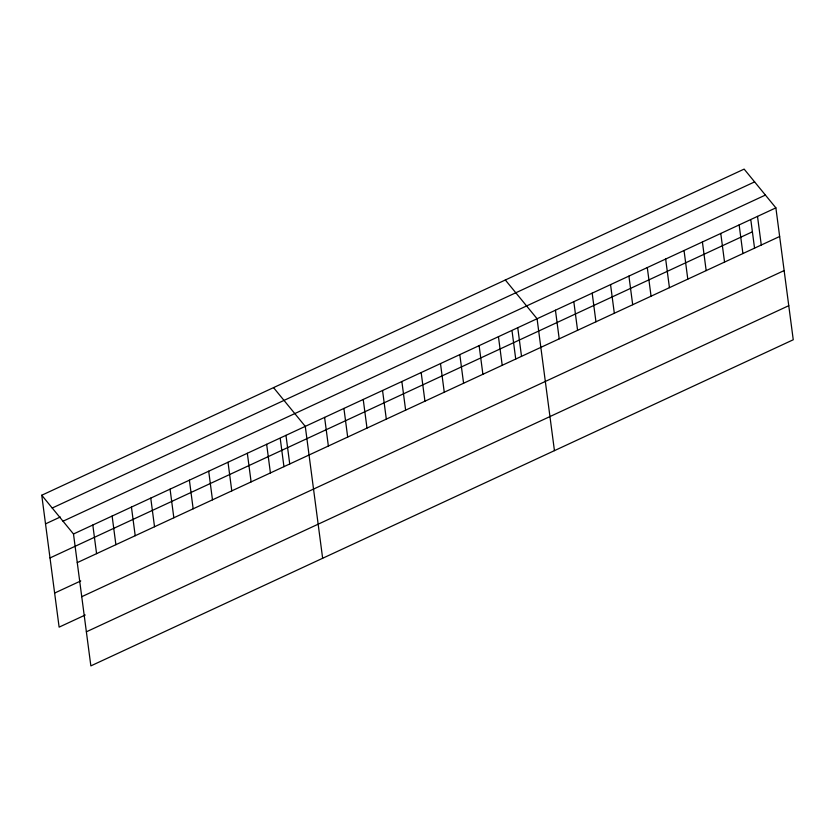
<?xml version="1.0" encoding="UTF-8"?>
<svg xmlns="http://www.w3.org/2000/svg" width="835" height="835" viewBox="0 0 835 835"><rect width="100%" height="100%" fill="white"/><g stroke="black" fill="none" stroke-linecap="round" stroke-linejoin="round"><path stroke-width="1.25" d="M41.75 495.238L744.142 169.108L775.882 207.863L793.25 339.761L90.858 665.892L73.49 533.993L41.75 495.238L59.118 627.137L85.254 615.009M52.229 508.024L754.621 181.894M45.518 523.869L60.287 517.011M63.022 521.207L765.413 195.066M73.49 533.993L775.882 207.863M50.006 557.947L752.398 231.817M77.258 562.623L779.65 236.493M54.63 593.059L80.765 580.93M81.746 596.701L784.138 270.571M86.37 631.813L788.762 305.683M505.332 279.986L537.072 318.74L554.44 450.649M273.536 387.617L305.276 426.372L322.644 558.271M757.512 216.39L761.28 245.02M750.905 220.461L754.558 248.204M739.142 224.918L742.91 253.548M720.772 233.445L724.54 262.075M702.402 241.973L706.17 270.603M684.032 250.51L687.8 279.14M665.662 259.038L669.43 287.668M647.292 267.565L651.06 296.195M628.922 276.093L632.69 304.723M610.552 284.62L614.32 313.25M592.182 293.158L595.95 321.788M573.812 301.685L577.58 330.316M555.442 310.213L559.21 338.843M517.752 327.717L521.52 356.347M512.095 331.338L515.738 359.092M498.443 336.682L502.211 365.312M479.123 345.648L482.891 374.278M459.803 354.614L463.582 383.244M440.494 363.59L444.262 392.22M421.174 372.556L424.942 401.186M401.865 381.522L405.633 410.152M382.545 390.488L386.313 419.118M363.225 399.464L366.993 428.094M343.916 408.43L347.684 437.06M324.596 417.396L328.364 446.026M285.967 435.338L289.735 463.968M280.299 438.97L283.952 466.713M266.647 444.303L270.415 472.934M247.337 453.269L251.105 481.899M228.018 462.246L231.786 490.876M208.698 471.211L212.476 499.841M189.388 480.177L193.156 508.807M170.069 489.143L173.837 517.773M150.759 498.119L154.527 526.749M131.439 507.085L135.207 535.715M112.12 516.051L115.888 544.681M92.81 525.027L96.578 553.657"/></g></svg>
